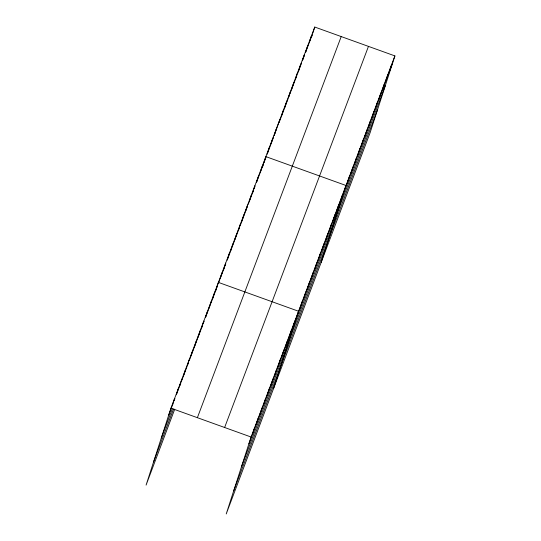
<?xml version="1.0" encoding="UTF-8"?>
<svg xmlns="http://www.w3.org/2000/svg" width="541" height="541" viewBox="0 0 541 541"><rect width="100%" height="100%" fill="white"/><g stroke="black" fill="none" stroke-linecap="round" stroke-linejoin="round"><path stroke-width="0.81" d="M394.91 55.912L251.078 437.02L226.226 513.95L370.064 132.836L394.91 55.912L314.774 27.05L170.936 408.164L146.09 485.088L174.736 409.185M172.41 405.229L174.587 398.487M178.239 388.81L176.305 394.808L179.429 386.626M181.891 379.14L179.713 385.882L180.836 382.906M185.543 369.462L183.365 376.205L187.017 366.534M187.26 365.784L189.194 359.792M190.905 356.106L192.846 350.115M194.32 347.187L196.498 340.438M200.15 330.767L197.965 337.51L202.747 324.857M201.617 327.832L203.795 321.09M205.512 317.411L207.446 311.42M211.098 301.743L208.921 308.485L210.043 305.509M214.75 292.066L212.572 298.815L216.224 289.137L215.758 290.585M222.053 272.718L220.119 278.716L224.366 267.558M223.528 269.79L225.705 263.048M229.357 253.371L227.179 260.113L231.954 247.467M230.831 250.442L233.009 243.7M236.66 234.023L234.72 240.015L237.851 231.839M240.312 224.346L238.135 231.095L239.257 228.113M243.964 214.676L241.78 221.418L245.431 211.741M245.675 210.997L247.609 204.998M251.261 195.328L249.327 201.32L253.58 190.161M252.735 192.393L254.912 185.651M258.564 175.974L256.387 182.723L260.038 173.046M260.282 172.295L262.216 166.303M262.52 166.993L263.69 163.368L261.722 168.582M263.934 162.625L265.868 156.626L346.003 185.489L321.158 262.419M269.364 147.375L267.18 154.117L270.676 144.86M270.919 144.109L272.853 138.117M276.35 128.859L274.172 135.602L279.839 119.608M281.394 116.342L283.335 110.35M286.825 101.093L284.647 107.842L288.143 98.584M290.321 91.842L288.387 97.833L289.307 95.5M293.81 82.584L291.633 89.326L295.129 80.075M295.372 79.324L297.307 73.326M300.796 64.075L298.618 70.817L301.533 63.101M304.292 54.817L302.358 60.808L304.441 55.392M307.788 45.559L305.604 52.308L309.1 43.05M311.278 36.308L309.344 42.299L312.008 35.334M311.657 36.687L312.36 34.516M312.833 33.042L314.774 27.05M252.552 434.092L254.73 427.343M256.197 424.415L258.382 417.672M259.849 414.744L262.027 407.995M263.501 405.067L265.678 398.325M267.153 395.39L269.33 388.648M270.804 385.719L272.982 378.977M274.456 376.042L276.634 369.3M278.108 366.372L280.285 359.623M281.76 356.695L283.937 349.953M285.411 347.018L287.589 340.275M289.063 337.347L291.241 330.605M292.715 327.67L294.892 320.928M273.692 388.181L298.544 311.251L218.402 282.395L216.468 288.387L217.631 285.418M300.012 308.323L302.196 301.58M303.663 298.646L305.841 291.903M307.315 288.975L309.493 282.233M310.967 279.298L313.144 272.556M314.619 269.628L316.796 262.879M318.27 259.95L320.448 253.208M321.922 250.28L324.1 243.531M325.574 240.603L327.751 233.861M329.226 230.926L331.403 224.184M332.877 221.255L335.055 214.513M336.529 211.578L338.707 204.836M340.174 201.908L342.358 195.159M347.322 182.973L349.5 176.231M350.811 173.722L352.996 166.973M354.308 164.464L356.485 157.722M357.804 155.206L359.981 148.464M361.293 145.955L363.471 139.206M364.79 136.697L366.967 129.955M368.279 127.439L370.457 120.697M371.775 118.188L373.953 111.446M375.265 108.93L377.442 102.188M378.761 99.672L380.938 92.93M382.25 90.421L384.428 83.679M385.747 81.164L387.924 74.421M389.236 71.906L391.42 65.163M168.758 414.906L172.971 403.742M174.094 400.766L174.939 398.534M181.681 380.675L183.081 376.949M187.294 365.79L188.417 362.815M189.262 360.577L190.669 356.857M190.946 356.113L195.159 344.948M195.72 343.461L197.688 338.253M203.308 323.369L204.146 321.138M205.553 317.418L208.643 309.229M210.889 303.278L212.295 299.558M218.469 283.186L219.876 279.467M224.934 266.071L225.773 263.839M232.515 245.972L234.483 240.765M240.096 225.881L241.502 222.162M245.715 210.997L247.399 206.534M248.245 204.302L249.083 202.07M254.142 188.674L254.98 186.442M260.322 172.302L261.161 170.07M263.981 162.598L266.016 157.201M270.967 144.089L273.584 137.15M279.115 122.496L281.158 117.093M281.739 115.551L284.356 108.613M289.888 93.958L291.342 90.097M295.42 79.297L296.874 75.442M297.455 73.901L298.328 71.588M161.279 438.068L172.234 409.043M153.57 461.926L173.512 409.091M197.384 417.686L341.215 36.572M224.63 427.498L368.462 46.384M248.901 443.762L392.732 62.655M241.414 466.924L385.253 85.816M233.712 490.788L377.544 109.681M170.936 408.164L251.078 437.02"/></g></svg>
